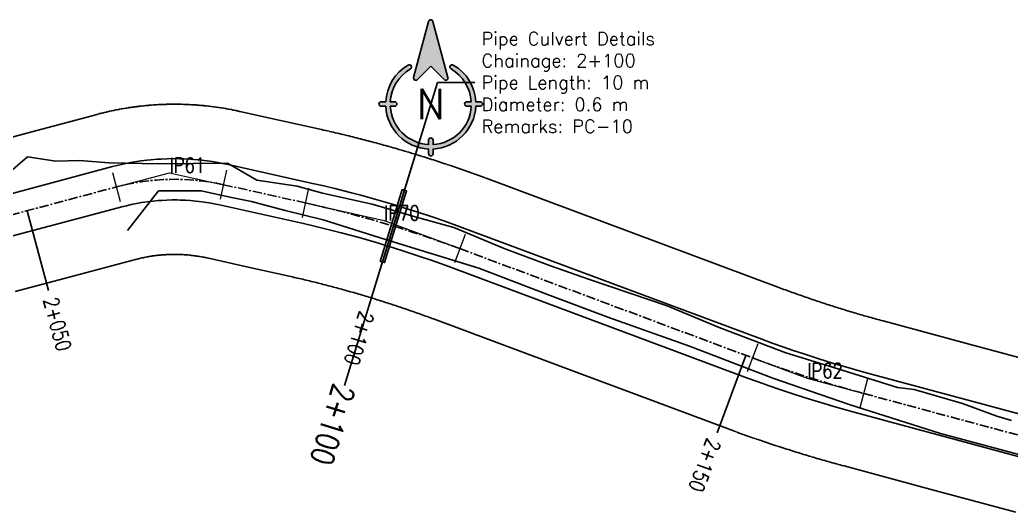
# Model space of a CAD drawing. Extents: x 337736 to 342002, y 3067251 to 3069533.
# Drawn here: x 339465.6 to 339597.6, y 3068153.3 to 3068218.9 of the extents above; entities that cross this region are included whole.
import ezdxf
from ezdxf.enums import TextEntityAlignment as Align

# ---------------------------------------------------------------- set-up
doc = ezdxf.new("R2010")
doc.units = 0
doc.header["$MEASUREMENT"] = 0
doc.linetypes.add('Center', pattern=[2, 1.25, -0.25, 0.25, -0.25])
for name, color, linetype, lineweight in [('BEC', 3, 'Continuous', 13), ('BES', 3, 'Continuous', 13), ('Chainage', 7, 'Continuous', 25), ('IP_Line', 150, 'Continuous', 9), ('PC_Callout', 6, 'Continuous', 30), ('PipeCulvert', 6, 'Continuous', 30), ('RC', 9, 'Center', 30), ('Road Width', 6, 'Continuous', 25)]:
    doc.layers.add(name, color=color, linetype=linetype, lineweight=lineweight)
for name, color, linetype in [('IPName', 7, 'Continuous'), ('Match Chainage', 7, 'Continuous'), ('North', 7, 'Continuous'), ('Right of Way', 4, 'Continuous'), ('RoadEdge', 51, 'Continuous')]:
    doc.layers.add(name, color=color, linetype=linetype)
doc.styles.get("Standard").update_dxf_attribs({"font": 'simplex.shx'})
doc.dimstyles.new('Dimension_PC_Callout', dxfattribs={"dimtxt": 1.75, "dimasz": 1.75, "dimexe": 0.18, "dimexo": 0.0625, "dimgap": 0.875, "dimtad": 0, "dimdec": 4, "dimzin": 0, "dimdsep": 46, "dimtxsty": 'Standard', "dimcen": 0.09, "dimadec": 0, "dimazin": 0, "dimtfac": 1, "dimtdec": 4, "dimtofl": 0, "dimtmove": 0, "dimatfit": 3, "dimfxl": 1, "dimtolj": 1, "dimtzin": 0, "dimarcsym": 0})

# ---------------------------------------------------------------- blocks, each defined once
blk = doc.blocks.new('North')
at = {"layer": 'North'}
h = blk.add_hatch(color=0, dxfattribs=at)
h.dxf.hatch_style = 1
edge = h.paths.add_edge_path()
edge.add_line((7.276000000000001e-12, 8.38899464431597), (-2.97585080653152, 5.413143837775349))
edge.add_arc((-3.32940419712395, 5.766697228368679), 0.499999999999442, 165.000000000033, 314.99999999992633, ccw=False)
edge.add_line((-3.81236711026941, 5.8961067509199), (-0.4829629131381812, 18.3216123735528))
edge.add_arc((7.276000000000001e-12, 18.1922028510016), 0.500000000000879, 14.999999999966974, 165.000000000033, ccw=False)
edge.add_line((0.482962913152733, 18.3216123735528), (3.81236711028396, 5.8961067509199))
edge.add_arc((3.3294041971385, 5.766697228368679), 0.500000000000879, -135, 14.999999999966974, ccw=False)
edge.add_line((2.97585080654608, 5.413143837776259), (7.275957614183426e-12, 8.38899464431597))
edge = h.paths.add_edge_path()
edge.add_line((0.5000000000072761, -7.99999999999636), (0.5000000000072761, -8.986100377802359))
edge.add_arc((7.276000000000001e-12, 3.638e-12), 9.000000000000279, 273.18473853672, 356.81526146328)
edge.add_line((8.98610037781327, -0.499999999996362), (8.000000000007269, -0.499999999996362))
edge.add_arc((8.000000000007269, 3.638e-12), 0.5, 90, 270, ccw=False)
edge.add_line((8.000000000007269, 0.500000000003638), (8.98610037781327, 0.500000000003638))
edge.add_arc((7.276000000000001e-12, 2.7285e-12), 9.00000000000033, 3.18473853672609, 60.00000000000131)
edge.add_arc((4.75000000000728, 8.22724133595511), 0.499999999999844, 59.999999999989996, 239.99999999999, ccw=False)
edge.add_arc((1.09139e-11, 3.638e-12), 9.99999999999743, 2.865983982600028, 60.00000000001597, ccw=False)
edge.add_line((9.98749217772638, 0.500000000003638), (11.0000000000073, 0.500000000003638))
edge.add_arc((11.0000000000073, 3.638e-12), 0.5, -90, 90, ccw=False)
edge.add_line((11.0000000000073, -0.499999999996362), (9.98749217772638, -0.499999999996362))
edge.add_arc((1.09139e-11, 3.638e-12), 9.999999999996382, 272.8659839825781, 357.1340160174001, ccw=False)
edge.add_line((0.5000000000072761, -9.98749217771547), (0.5000000000072761, -10.9999999999964))
edge.add_arc((7.276000000000001e-12, -10.9999999999964), 0.5, -180, 0, ccw=False)
edge.add_line((-0.499999999992724, -10.9999999999964), (-0.499999999992724, -9.98749217771547))
edge.add_arc((7.276000000000001e-12, 3.638e-12), 10, 182.865983982599, 267.1340160174011, ccw=False)
edge.add_line((-9.98749217771183, -0.499999999996362), (-10.9999999999927, -0.499999999996362))
edge.add_arc((-10.9999999999927, 3.638e-12), 0.5, 90, 270, ccw=False)
edge.add_line((-10.9999999999927, 0.500000000003638), (-9.98749217771183, 0.500000000003638))
edge.add_arc((7.276000000000001e-12, 3.638e-12), 10, 120, 177.134016017401, ccw=False)
edge.add_arc((-4.74999999999272, 8.22724133595511), 0.500000000000632, -59.99999999999011, 119.99999999995799, ccw=False)
edge.add_arc((7.276000000000001e-12, 2.7285e-12), 9.00000000000034, 119.999999999999, 176.815261463274)
edge.add_line((-8.98610037779872, 0.500000000003638), (-7.99999999999272, 0.500000000003638))
edge.add_arc((-7.99999999999272, 3.638e-12), 0.5, -90, 90, ccw=False)
edge.add_line((-7.99999999999272, -0.499999999996362), (-8.98610037779872, -0.499999999996362))
edge.add_arc((7.276000000000001e-12, 3.638e-12), 9.000000000000279, 183.18473853672, 266.81526146328)
edge.add_line((-0.499999999992724, -8.986100377802359), (-0.499999999992724, -7.99999999999636))
edge.add_arc((7.276000000000001e-12, -7.99999999999636), 0.5, 0, 180, ccw=False)
at = {"layer": 'North', "color": 0}
for points in [[(7.276000000000001e-12, 8.38899464431597), (-2.97585080653152, 5.413143837775349, -0.7673269879792459), (-3.81236711026941, 5.8961067509199), (-0.4829629131381811, 18.3216123735528, -0.7673269879794109), (0.482962913152733, 18.3216123735528), (3.81236711028396, 5.8961067509199, -0.7673269879792459), (2.97585080654608, 5.413143837776259)], [(0.5000000000072761, -7.99999999999636), (0.5000000000072761, -8.986100377802359, 0.382015476982892), (8.98610037781327, -0.499999999996362), (8.000000000007269, -0.499999999996362, -1), (8.000000000007269, 0.500000000003638), (8.98610037781327, 0.500000000003638, 0.253109756565021), (4.50000000000728, 7.79422863406307, -0.99999999999909), (5.00000000000728, 8.660254037847151, -0.2545902106462961), (9.98749217772638, 0.500000000003638), (11.0000000000073, 0.500000000003638, -1), (11.0000000000073, -0.499999999996362), (9.98749217772638, -0.499999999996362, -0.385206477913585), (0.5000000000072761, -9.98749217771547), (0.5000000000072761, -10.9999999999964, -1), (-0.499999999992724, -10.9999999999964), (-0.499999999992724, -9.98749217771547, -0.385206477913585), (-9.98749217771183, -0.499999999996362), (-10.9999999999927, -0.499999999996362, -1), (-10.9999999999927, 0.500000000003638), (-9.98749217771183, 0.500000000003638, -0.2545902106462961), (-4.99999999999272, 8.66025403784806, -0.9999999999990908), (-4.49999999999272, 7.79422863406307, 0.253109756565021), (-8.98610037779872, 0.500000000003638), (-7.99999999999272, 0.500000000003638, -1), (-7.99999999999272, -0.499999999996362), (-8.98610037779872, -0.499999999996362, 0.382015476982892), (-0.499999999992724, -8.986100377802359), (-0.499999999992724, -7.99999999999636, -1)]]:
    blk.add_lwpolyline(points, format="xyb", close=True, dxfattribs=at)
blk.add_text('N', height=6.7215, dxfattribs=at).set_placement((7.2919e-12, 3.6513e-12), align=Align.MIDDLE_CENTER)

msp = doc.modelspace()

# ---------------------------------------------------------------- linework, layer by layer
at = {"layer": 'BEC'}
for points in [[(339493.131777244, 3068198.85621693), (339492.264055413, 3068194.95146869)], [(339477.942371026, 3068198.53710184), (339478.973324972, 3068194.67224298)], [(339504.04361615, 3068196.43136384), (339503.175894319, 3068192.5266156)], [(339524.884816427, 3068190.25863812), (339523.486108601, 3068186.51115678)], [(339563.86155876, 3068175.71098077), (339562.462850935, 3068171.96349943)], [(339578.483226514, 3068171.02547686), (339577.443332621, 3068167.16301383)]]:
    msp.add_lwpolyline(points, dxfattribs=at)
at = {"layer": 'BES'}
for points in [[(339493.131777244, 3068198.85621693), (339492.264055413, 3068194.95146869)], [(339477.942371026, 3068198.53710184), (339478.973324972, 3068194.67224298)], [(339504.04361615, 3068196.43136384), (339503.175894319, 3068192.5266156)], [(339524.884816427, 3068190.25863812), (339523.486108601, 3068186.51115678)], [(339563.86155876, 3068175.71098077), (339562.462850935, 3068171.96349943)], [(339578.483226514, 3068171.02547686), (339577.443332621, 3068167.16301383)]]:
    msp.add_lwpolyline(points, dxfattribs=at)
at = {"layer": 'Chainage'}
for p, q in [((339466.565023252, 3068193.43225265), (339469.400146604, 3068182.8038908)), ((339515.338596211, 3068191.38639048), (339512.119991815, 3068180.86780761)), ((339562.275258873, 3068174.16828331), (339558.428812353, 3068163.86270962))]:
    msp.add_line(p, q, dxfattribs=at)
at = {"layer": 'IP_Line'}
for points in [[(339478.457847999, 3068196.60467241), (339485.541327703, 3068198.49419584), (339492.697916329, 3068196.90384281)], [(339503.609755234, 3068194.47898972), (339514.109042523, 3068192.14581477), (339524.185462514, 3068188.38489745)], [(339563.162204848, 3068173.8372401), (339570.450924531, 3068171.11680247), (339577.963279568, 3068169.09424535)]]:
    msp.add_lwpolyline(points, dxfattribs=at)
at = {"layer": 'Match Chainage'}
msp.add_line((339520.312803003, 3068207.6423822), (339508.84286734, 3068170.15797777), dxfattribs=at)
at = {"layer": 'PipeCulvert'}
msp.add_lwpolyline([(339516.514727766, 3068196.25534464), (339517.08846865, 3068196.0797844), (339514.162464655, 3068186.51743633), (339513.588723771, 3068186.69299657), (339516.514727766, 3068196.25534464)], dxfattribs=at)
at = {"layer": 'RC', "linetype": 'Center'}
msp.add_lwpolyline([(339462.415884484, 3068192.32546683), (339478.457847999, 3068196.60467241), (339478.457847999, 3068196.60467241, -0.120414433276775), (339492.697916329, 3068196.90384281), (339492.697916329, 3068196.90384281), (339503.609755234, 3068194.47898972), (339503.609755234, 3068194.47898972, -0.0346531920720289), (339524.185462514, 3068188.38489745), (339524.185462514, 3068188.38489745), (339563.162204848, 3068173.8372401), (339563.162204848, 3068173.8372401, 0.023562243607328), (339577.963279568, 3068169.09424535), (339577.963279568, 3068169.09424535), (339600.807487082, 3068162.94388179)], format="xyb", dxfattribs=at)
at = {"layer": 'Right of Way'}
for points in [[(339459.861022769, 3068201.99362203), (339467.859481376, 3068204.12721675), (339475.880463133, 3068206.26681955), (339475.920744346, 3068206.27747475), (339476.162563705, 3068206.34090216), (339476.243257528, 3068206.36170858), (339476.485597046, 3068206.42311864), (339476.566461502, 3068206.44325191), (339476.80930435, 3068206.50264038), (339476.890333729, 3068206.52209907), (339477.133663044, 3068206.57946181), (339477.214851789, 3068206.5982446), (339477.458650671, 3068206.65357762), (339477.539993105, 3068206.67168319), (339477.784244625, 3068206.72498266), (339477.86573512, 3068206.74240975), (339478.110422317, 3068206.79367196), (339478.192055212, 3068206.81041938), (339478.437161093, 3068206.85964077), (339478.518930689, 3068206.87570733), (339478.764438232, 3068206.92288449), (339478.846338919, 3068206.9382691), (339479.092231077, 3068206.98339875), (339479.174257067, 3068206.99810031), (339479.420516762, 3068207.04117931), (339479.502662482, 3068207.05519684), (339479.749272614, 3068207.0962222), (339479.831532236, 3068207.10955469), (339480.07847568, 3068207.14852357), (339480.160843576, 3068207.16117011), (339480.408103183, 3068207.1980798), (339480.4905735999, 3068207.21003951), (339480.738132199, 3068207.24488745), (339480.8206994, 3068207.25615949), (339481.068539798, 3068207.28894326), (339481.151198101, 3068207.29952686), (339481.399303089, 3068207.33024418), (339481.482046682, 3068207.3401386), (339481.73039903, 3068207.36878733), (339481.813222233, 3068207.37799189), (339482.061804695, 3068207.40457004), (339482.144701697, 3068207.41308409), (339482.393497009, 3068207.43758983), (339482.47646209, 3068207.44541279), (339482.725452975, 3068207.4678444), (339482.808480381, 3068207.47497572), (339483.057649549, 3068207.49533165), (339483.140733505, 3068207.50177084), (339483.390063652, 3068207.52004968), (339483.473198346, 3068207.52579628), (339483.722672158, 3068207.54199676), (339483.805851873, 3068207.54705039), (339484.055452025, 3068207.56117138), (339484.138670966, 3068207.56553167), (339484.388380125, 3068207.57757219), (339484.471632521, 3068207.58123885), (339484.721433346, 3068207.59119807), (339484.804713401, 3068207.59417084), (339485.054588545, 3068207.60204807), (339485.137890468, 3068207.60432674), (339485.387822579, 3068207.61012142), (339485.471140614, 3068207.61170584), (339485.721112335, 3068207.61541758), (339485.80444067, 3068207.61630763), (339486.054434643, 3068207.61793617), (339486.137767504, 3068207.6181318), (339486.387766367, 3068207.61767702), (339486.471097963, 3068207.61717821), (339486.721084355, 3068207.61464014), (339486.80440891, 3068207.61344693), (339487.054365472, 3068207.60882576), (339487.137677174, 3068207.60693822), (339487.387586548, 3068207.60023426), (339487.470879661, 3068207.59765253), (339487.720724492, 3068207.58886625), (339487.803993148, 3068207.58559052), (339488.053756086, 3068207.57472253), (339488.136994604, 3068207.570753), (339488.386658304, 3068207.55780406), (339488.469860818, 3068207.55314102), (339488.719407942, 3068207.53811202), (339488.802568732, 3068207.5327558), (339489.051981952, 3068207.51564779), (339489.135095207, 3068207.50959876), (339489.384357201, 3068207.49041292), (339489.467417166, 3068207.4836715), (339489.716510625, 3068207.46240916), (339489.799511507, 3068207.45497582), (339490.048419133, 3068207.43163847), (339490.131355231, 3068207.42351371), (339490.380059739, 3068207.39810296), (339490.462925225, 3068207.38928737), (339490.711409343, 3068207.36180499), (339490.794198479, 3068207.35229916), (339491.042444952, 3068207.32274706), (339491.125152037, 3068207.31255165), (339491.373143626, 3068207.28093188), (339491.455762833, 3068207.27004762), (339491.703482316, 3068207.23636237), (339491.786007998, 3068207.22479), (339492.033438173, 3068207.18904162), (339492.11586452, 3068207.17678194), (339492.362988204, 3068207.13897291), (339492.445309534, 3068207.12602678), (339492.692109566, 3068207.08615972), (339492.774320162, 3068207.07252803), (339493.020779403, 3068207.03060571), (339493.102873546, 3068207.01628942), (339493.34897488, 3068206.97231475), (339493.430946871, 3068206.95731485), (339493.676673209, 3068206.91129089), (339493.758517347, 3068206.89560842), (339494.003851625, 3068206.84753835), (339494.085562248, 3068206.8311744), (339494.330487427, 3068206.78106158), (339494.412058855, 3068206.76401727), (339494.656557928, 3068206.71186517), (339494.718536127, 3068206.69843951), (339494.845984564, 3068206.67040837), (339494.867220907, 3068206.66571341), (339500.32314036, 3068205.45328687), (339505.779059812, 3068204.24086032), (339506.030934515, 3068204.18467831), (339506.046673794, 3068204.18115404), (339506.290588611, 3068204.12633115), (339506.306322189, 3068204.12278151), (339506.550148265, 3068204.06756528), (339506.565876106, 3068204.06399026), (339506.809612806, 3068204.00838084), (339506.825334838, 3068204.00478046), (339507.068981528, 3068203.94877799), (339507.084697783, 3068203.94515224), (339507.32825383, 3068203.88875686), (339507.343964164, 3068203.88510578), (339507.587428934, 3068203.82831765), (339507.603133381, 3068203.82464123), (339507.84650624, 3068203.76746048), (339507.862204727, 3068203.76375875), (339508.105485043, 3068203.70618554), (339508.121177551, 3068203.70245848), (339508.36436469, 3068203.64449296), (339508.380051162, 3068203.64074059), (339508.623144492, 3068203.58238291), (339508.638824911, 3068203.57860525), (339508.881823799, 3068203.51985555), (339508.897498055, 3068203.51605262), (339509.140401871, 3068203.45691107), (339509.156070014, 3068203.45308284), (339509.398878123, 3068203.39354959), (339509.414540065, 3068203.3896961), (339509.657251837, 3068203.3297713), (339509.672907539, 3068203.32589255), (339509.915522343, 3068203.26557636), (339509.931171768, 3068203.26167237), (339510.173688972, 3068203.20096494), (339510.189332082, 3068203.19703571), (339510.431751056, 3068203.13593721), (339510.447387797, 3068203.13198276), (339510.689707909, 3068203.07049333), (339510.70533826, 3068203.06651367), (339510.947558881, 3068203.00463348), (339510.963182805, 3068203.00062861), (339511.205303304, 3068202.93835782), (339511.220920729, 3068202.93432776), (339511.462940477, 3068202.87166654), (339511.478551382, 3068202.86761129), (339511.720469749, 3068202.8045598), (339511.736074097, 3068202.80047938), (339511.977890452, 3068202.73703778), (339511.993488225, 3068202.73293218), (339512.235201941, 3068202.66910064), (339512.250793028, 3068202.6649699), (339512.492403476, 3068202.60074858), (339512.507987895, 3068202.5965927), (339512.749494445, 3068202.53198177), (339512.765072157, 3068202.52780076), (339513.006474182, 3068202.46280038), (339513.022045115, 3068202.45859425), (339513.263341987, 3068202.39320461), (339513.278906121, 3068202.38897336), (339513.520097212, 3068202.32319461), (339513.53565451, 3068202.31893827), (339513.776739192, 3068202.25277059), (339513.792289581, 3068202.24848917), (339514.033267227, 3068202.18193272), (339514.048810722, 3068202.17762622), (339514.289680707, 3068202.11068119), (339514.305217201, 3068202.10634963), (339514.545978896, 3068202.03901618), (339514.561508404, 3068202.03465957), (339514.802161183, 3068201.96693788), (339514.817683648, 3068201.96255622), (339515.058226887, 3068201.89444648), (339515.07374224, 3068201.89003979), (339515.314175311, 3068201.82154217), (339515.329683565, 3068201.81711045), (339515.570005843, 3068201.74822512), (339515.585506926, 3068201.7437684), (339515.825717787, 3068201.67449554), (339515.841211644, 3068201.67001383), (339516.081310461, 3068201.60035363), (339516.096797072, 3068201.59584693), (339516.336783222, 3068201.52579956), (339516.352262551, 3068201.52126789), (339516.592135409, 3068201.45083353), (339516.607607416, 3068201.4462769), (339516.847366358, 3068201.37545575), (339516.862830973, 3068201.37087417), (339517.102475376, 3068201.2996664), (339517.117932611, 3068201.29505988), (339517.357461851, 3068201.22346568), (339517.372911619, 3068201.21883424), (339517.612325074, 3068201.14685379), (339517.627767337, 3068201.14219744), (339517.867064382, 3068201.06983094), (339517.882499153, 3068201.06514968), (339518.121679167, 3068200.99239731), (339518.137106324, 3068200.98769117), (339518.376168685, 3068200.91455312), (339518.391588275, 3068200.9098221), (339518.63053236, 3068200.83629856), (339518.645944262, 3068200.83154268), (339518.88476945, 3068200.75763384), (339518.900173676, 3068200.7528531), (339519.138879345, 3068200.67855916), (339519.154275841, 3068200.67375359), (339519.392861371, 3068200.59907473), (339519.4082501, 3068200.59424433), (339519.64671487, 3068200.51918075), (339519.662095776, 3068200.51432554), (339519.900439165, 3068200.43887745), (339519.91581223, 3068200.43399743), (339520.154033619, 3068200.358165), (339520.169398803, 3068200.35326019), (339520.407497571, 3068200.27704364), (339520.422854803, 3068200.27211406), (339520.660830333, 3068200.19551358), (339520.676179593, 3068200.19055924), (339520.914031264, 3068200.11357502), (339520.929372532, 3068200.10859592), (339521.167099725, 3068200.03122818), (339521.182432946, 3068200.02622434), (339521.420035043, 3068199.94847326), (339521.435360145, 3068199.94344471), (339521.672836529, 3068199.8653105), (339521.688153509, 3068199.86025724), (339521.925503561, 3068199.78174011), (339521.940812382, 3068199.77666214), (339522.178035485, 3068199.69776229), (339522.193336092, 3068199.69265964), (339522.430431628, 3068199.61337727), (339522.445724, 3068199.60824994), (339522.682691353, 3068199.52858527), (339522.697975404, 3068199.52343329), (339522.934813957, 3068199.44338652), (339522.950089698, 3068199.43820989), (339523.186798835, 3068199.35778122), (339523.202066195, 3068199.35257996), (339523.438645301, 3068199.27176961), (339523.453904276, 3068199.26654373), (339523.690352736, 3068199.1853519), (339523.705603222, 3068199.18010143), (339523.941920419, 3068199.09852834), (339523.957162462, 3068199.09325326), (339524.193347783, 3068199.01129912), (339524.208581279, 3068199.00599947), (339524.444634108, 3068198.92366449), (339524.459859018, 3068198.91834028), (339524.695778742, 3068198.83562468), (339524.710995065, 3068198.83027592), (339524.94678107, 3068198.74717991), (339524.961988748, 3068198.74180661), (339525.19764042, 3068198.65833041), (339525.212839402, 3068198.65293259), (339525.448356129, 3068198.56907642), (339525.463546393, 3068198.56365409), (339525.698927561, 3068198.47941816), (339525.714109053, 3068198.47397134), (339525.949354051, 3068198.38935587), (339525.964526733, 3068198.38388458), (339526.199634948, 3068198.29888979), (339526.214798799, 3068198.29339403), (339526.449769621, 3068198.20802015), (339526.464924587, 3068198.20249993), (339526.699757403, 3068198.11674717), (339526.714903431, 3068198.11120252), (339526.949597631, 3068198.02507112), (339526.964734715, 3068198.01950204), (339527.199289688, 3068197.93299221), (339527.214417758, 3068197.92739873), (339527.448832894, 3068197.8405107), (339527.46323806, 3068197.8351587), (339527.675389412, 3068197.75615191), (339547.170603244, 3068190.47977213), (339566.65542536, 3068183.2072681), (339566.879060107, 3068183.12399176), (339567.099268719, 3068183.04237094), (339567.319600949, 3068182.96108378), (339567.540055625, 3068182.88013072), (339567.760633229, 3068182.79951158), (339567.981332341, 3068182.71922689), (339568.202152795, 3068182.6392767), (339568.423094448, 3068182.55966106), (339568.644156498, 3068182.48038027), (339568.865338244, 3068182.40143457), (339569.086639086, 3068182.32282418), (339569.308059342, 3068182.24454899), (339569.529597639, 3068182.16660948), (339569.751253685, 3068182.08900575), (339569.973027158, 3068182.01173792), (339570.194917623, 3068181.93480614), (339570.416924025, 3068181.85821077), (339570.639046583, 3068181.78195174), (339570.86128427, 3068181.7060294), (339571.083636788, 3068181.63044385), (339571.306103726, 3068181.55519524), (339571.528683777, 3068181.480284), (339571.751377826, 3068181.40570984), (339571.974184182, 3068181.33147332), (339572.197103034, 3068181.25757439), (339572.420133471, 3068181.18401333), (339572.643274874, 3068181.11079036), (339572.866527273, 3068181.03790547), (339573.089890036, 3068180.96535886), (339573.313361775, 3068180.89315098), (339573.536943212, 3068180.82128161), (339573.760633136, 3068180.74975112), (339573.984431276, 3068180.67855961), (339574.208336884, 3068180.60770731), (339574.432349808, 3068180.53719428), (339574.656469024, 3068180.46702083), (339574.880694331, 3068180.39718703), (339575.105025401, 3068180.32769298), (339575.329461597, 3068180.25853888), (339575.554001671, 3068180.1897251), (339575.778646429, 3068180.12125141), (339576.003394594, 3068180.053118201), (339576.228245269, 3068179.98532573), (339576.45319889, 3068179.91787388), (339576.67825423, 3068179.85076301), (339576.903411289, 3068179.78399312), (339577.128668719, 3068179.71756461), (339577.354026859, 3068179.65147739), (339577.579484983, 3068179.58573166), (339577.805042089, 3068179.52032771), (339578.030698374, 3068179.4552655), (339578.256453123, 3068179.39054522), (339578.482304986, 3068179.32616727), (339578.708254915, 3068179.26213137), (339578.934301063, 3068179.19843804), (339579.160443886, 3068179.13508716), (339579.386681793, 3068179.07207917), (339579.613015772, 3068179.0094138), (339579.839443717, 3068178.94709163), (339580.065966031, 3068178.88511255), (339580.292582278, 3068178.82347668), (339580.522242818, 3068178.76138637), (339580.563720521, 3068178.7502128), (339591.985118057, 3068175.67522115), (339603.399174835, 3068172.60220587)], [(339598.20775235, 3068153.28772421), (339586.785648593, 3068156.36290598), (339575.363544835, 3068159.43808776), (339575.315589769, 3068159.45100614), (339575.065529885, 3068159.51860733), (339575.050906464, 3068159.52257276), (339574.809670041, 3068159.58818508), (339574.795052687, 3068159.59217265), (339574.553915954, 3068159.6581504), (339574.539304621, 3068159.66216013), (339574.29826813, 3068159.72850317), (339574.283662922, 3068159.73253502), (339574.042727228, 3068159.79924318), (339574.02812813, 3068159.80329716), (339573.787293786, 3068159.87037031), (339573.772700836, 3068159.87444641), (339573.531968394, 3068159.94188437), (339573.517381663, 3068159.94598257), (339573.276751676, 3068160.0137852), (339573.26217115, 3068160.0179055), (339573.02164417, 3068160.08607265), (339573.007069919, 3068160.09021503), (339572.766646499, 3068160.15874654), (339572.752078527, 3068160.162911), (339572.511759219, 3068160.2318067), (339572.497197579, 3068160.23599323), (339572.256982934, 3068160.30525298), (339572.242427646, 3068160.30946157), (339572.002318215, 3068160.3790852), (339571.987769352, 3068160.38331583), (339571.747765687, 3068160.45330317), (339571.733223215, 3068160.45755585), (339571.493325867, 3068160.52790676), (339571.478789858, 3068160.53218147), (339571.238999378, 3068160.60289578), (339571.224469887, 3068160.6071925), (339570.984786824, 3068160.67827005), (339570.970263835, 3068160.68258878), (339570.730688741, 3068160.75402941), (339570.716172343, 3068160.75837013), (339570.476705768, 3068160.83017366), (339570.462195912, 3068160.8345364), (339570.222838405, 3068160.90670267), (339570.208335232, 3068160.91108737), (339569.969087342, 3068160.98361623), (339569.954590802, 3068160.9880229), (339569.715453078, 3068161.06091417), (339569.700963226, 3068161.0653428), (339569.461936219, 3068161.13859632), (339569.44745309, 3068161.1430469), (339569.208537347, 3068161.2166625), (339569.194061014, 3068161.22113501), (339568.955257084, 3068161.29511251), (339568.940787499, 3068161.29960697), (339568.70209593, 3068161.37394621), (339568.687633197, 3068161.37846258), (339568.449054537, 3068161.45316339), (339568.434598674, 3068161.45770166), (339568.196133472, 3068161.53276387), (339568.181684469, 3068161.53732404), (339567.94333327, 3068161.61274748), (339567.928891212, 3068161.61732954), (339567.690654565, 3068161.69311402), (339567.676219472, 3068161.69771795), (339567.438097924, 3068161.77386331), (339567.4236698, 3068161.77848912), (339567.185663896, 3068161.85499519), (339567.171242829, 3068161.85964284), (339566.933353117, 3068161.93650943), (339566.918939075, 3068161.94117894), (339566.681166101, 3068162.01840588), (339566.666759172, 3068162.02309722), (339566.429103481, 3068162.10068433), (339566.414703685, 3068162.10539749), (339566.177165823, 3068162.1833446), (339566.162773163, 3068162.18807957), (339565.925353675, 3068162.2663865), (339565.910968206, 3068162.27114328), (339565.673667637, 3068162.34980984), (339565.659289411, 3068162.3545884), (339565.422108306, 3068162.43361442), (339565.407737327, 3068162.43841476), (339565.170676231, 3068162.51780006), (339565.156312553, 3068162.52262217), (339564.919372009, 3068162.60236655), (339564.905015617, 3068162.60721043), (339564.668196171, 3068162.68731373), (339564.65384717, 3068162.69217934), (339564.417149364, 3068162.77264136), (339564.40280774, 3068162.77752871), (339564.166232118, 3068162.85834927), (339564.151897925, 3068162.86325835), (339563.915445029, 3068162.94443726), (339563.901118271, 3068162.94936806), (339563.664788646, 3068163.03090514), (339563.650469391, 3068163.03585763), (339563.414263578, 3068163.11775269), (339563.399951831, 3068163.12272688), (339563.163870372, 3068163.20497974), (339563.149566205, 3068163.20997559), (339562.913609642, 3068163.29258606), (339562.899313022, 3068163.29760359), (339562.663481898, 3068163.38057147), (339562.649192929, 3068163.38561065), (339562.413487785, 3068163.46893575), (339562.399206438, 3068163.47399658), (339562.163627814, 3068163.55767872), (339562.149354192, 3068163.56276117), (339561.91390263, 3068163.64680015), (339561.899636687, 3068163.65190423), (339561.664312727, 3068163.73629986), (339561.650054532, 3068163.74142555), (339561.414858714, 3068163.82617764), (339561.400608339, 3068163.83132491), (339561.165541203, 3068163.91643325), (339561.151298616, 3068163.92160213), (339560.916360702, 3068164.00706653), (339560.902125958, 3068164.01225698), (339560.667317805, 3068164.09807726), (339560.653090973, 3068164.10328926), (339560.41841312, 3068164.1894652), (339560.404194171, 3068164.19469876), (339560.169647157, 3068164.28123018), (339560.155436161, 3068164.28648528), (339559.921020524, 3068164.37337197), (339559.906817501, 3068164.3786486), (339559.67253378, 3068164.46589036), (339540.177064117, 3068171.74236542), (339520.692114168, 3068179.01491716), (339520.490584763, 3068179.08996825), (339520.270935948, 3068179.17138302), (339520.051513768, 3068179.25231149), (339519.831961068, 3068179.33288605), (339519.612278727, 3068179.41310638), (339519.392467206, 3068179.49297231), (339519.172527488, 3068179.57248348), (339518.952459471, 3068179.65163992), (339518.732264188, 3068179.73044128), (339518.511942195, 3068179.80888734), (339518.291493831, 3068179.88697798), (339518.070919673, 3068179.96471301), (339517.850220897, 3068180.04209201), (339517.62939711, 3068180.11911511), (339517.408449477, 3068180.19578191), (339517.187378537, 3068180.27209222), (339516.966184858, 3068180.34804585), (339516.744869035, 3068180.42364259), (339516.523431313, 3068180.49888236), (339516.301872706, 3068180.57376482), (339516.080193619, 3068180.64828982), (339515.858394596, 3068180.72245718), (339515.636476217, 3068180.79626671), (339515.414439026, 3068180.86971823), (339515.192283813, 3068180.94281148), (339514.970010883, 3068181.01554636), (339514.747620862, 3068181.08792266), (339514.525114387, 3068181.15994017), (339514.302492262, 3068181.23159864), (339514.079754504, 3068181.30289806), (339513.856902362, 3068181.37383803), (339513.633935982, 3068181.4444185), (339513.410856153, 3068181.51463922), (339513.187663078, 3068181.58450014), (339512.964358016, 3068181.65400085), (339512.740940623, 3068181.72314146), (339512.517412376, 3068181.79192152), (339512.293773554, 3068181.86034093), (339512.070024294, 3068181.92839967), (339511.846165916, 3068181.99609732), (339511.622198334, 3068182.06343391), (339511.398122624, 3068182.13040912), (339511.173939409, 3068182.19702276), (339510.949648595, 3068182.26327487), (339510.725251272, 3068182.32916511), (339510.500748411, 3068182.3946932), (339510.276139767, 3068182.45985922), (339510.051426229, 3068182.52466291), (339509.826608643, 3068182.58910402), (339509.601687383, 3068182.65318244), (339509.376663267, 3068182.71689795), (339509.15153641, 3068182.78025051), (339508.926307656, 3068182.84323988), (339508.700977639, 3068182.90586589), (339508.475546892, 3068182.96812838), (339508.250016216, 3068183.03002714), (339508.024385879, 3068183.09156209), (339507.798656564, 3068183.15273304), (339507.572828734, 3068183.21353988), (339507.346903144, 3068183.27398239), (339507.120880822, 3068183.33406031), (339506.894761239, 3068183.39377377), (339506.668545956, 3068183.45312236), (339506.442235385, 3068183.51210597), (339506.215829891, 3068183.57072451), (339505.989329883, 3068183.62897787), (339505.762736495, 3068183.68686576), (339505.536049761, 3068183.74438817), (339505.309270881, 3068183.8015448), (339505.082400001, 3068183.85833561), (339504.855437737, 3068183.91476045), (339504.62838488, 3068183.97081911), (339504.401241631, 3068184.02651155), (339504.174009169, 3068184.08183748), (339503.946687645, 3068184.13679687), (339503.719277555, 3068184.19138959), (339503.491780234, 3068184.24561532), (339503.264195026, 3068184.29947423), (339503.036524108, 3068184.35296578), (339502.808766322, 3068184.40609027), (339502.580923922, 3068184.45884715), (339502.352996071, 3068184.51123663), (339502.124984543, 3068184.56325829), (339501.896889036, 3068184.61491221), (339501.668710674, 3068184.66619813), (339501.436514834, 3068184.71799375), (339495.984531204, 3068185.92954567), (339490.539227381, 3068187.13961318), (339490.453367483, 3068187.15849729), (339490.280628981, 3068187.19534273), (339490.11734626, 3068187.22875113), (339489.953790778, 3068187.2607977), (339489.789973921, 3068187.29148021), (339489.625907089, 3068187.32079653), (339489.461601613, 3068187.34874462), (339489.29706902, 3068187.37532254), (339489.132320564, 3068187.40052846), (339488.96736784, 3068187.42436061), (339488.802222239, 3068187.44681735), (339488.636895259, 3068187.4678971), (339488.471398309, 3068187.48759842), (339488.305742909, 3068187.50591993), (339488.139940693, 3068187.52286035), (339487.974002953, 3068187.53841852), (339487.807941348, 3068187.55259335), (339487.641767461, 3068187.56538385), (339487.475492639, 3068187.57678915), (339487.309128682, 3068187.58680844), (339487.142686881, 3068187.59544103), (339486.976178993, 3068187.60268633), (339486.809616506, 3068187.60854382), (339486.643011001, 3068187.6130131), (339486.476374009, 3068187.61609387), (339486.309717128, 3068187.61778591), (339486.143051934, 3068187.61808909), (339485.97638999, 3068187.6170034), (339485.809742926, 3068187.61452892), (339485.64312224, 3068187.61066582), (339485.476539521, 3068187.60541435), (339485.310006379, 3068187.5987749), (339485.143534292, 3068187.59074792), (339484.977134985, 3068187.58133397), (339484.810819758, 3068187.57053369), (339484.644600409, 3068187.55834785), (339484.478488365, 3068187.54477729), (339484.312495134, 3068187.52982294), (339484.146632331, 3068187.51348586), (339483.980911389, 3068187.49576717), (339483.815343923, 3068187.4766681), (339483.649941256, 3068187.45618998), (339483.484715111, 3068187.43433424), (339483.31967669, 3068187.41110237), (339483.154837715, 3068187.38649603), (339482.990209446, 3068187.36051688), (339482.825803414, 3068187.33316676), (339482.661631018, 3068187.30444755), (339482.497703565, 3068187.27436124), (339482.33403265, 3068187.24290995), (339482.170629378, 3068187.21009582), (339482.007505316, 3068187.17592116), (339481.84467169, 3068187.14038834), (339481.682139774, 3068187.10349981), (339481.519920921, 3068187.06525815), (339481.358026452, 3068187.02566603), (339481.196467439, 3068186.98472616), (339481.015103298, 3068186.9371557), (339473.014251107, 3068184.80292248), (339464.993269349, 3068182.66331969)]]:
    msp.add_lwpolyline(points, dxfattribs=at)
at = {"layer": 'Road Width'}
for points in [[(339461.749829883, 3068194.99395454), (339477.951042043, 3068199.31495054), (339478.745952032, 3068199.51099839), (339479.545514309, 3068199.6871143), (339480.349229176, 3068199.8431882), (339481.156594336, 3068199.97912255), (339481.696616627, 3068200.05851434), (339482.508943343, 3068200.16070022), (339483.051803967, 3068200.21752869), (339483.867682153, 3068200.28578873), (339484.41243878, 3068200.31995523), (339485.230452187, 3068200.35417094), (339486.049065282, 3068200.36792775), (339486.867766458, 3068200.36121707), (339487.413363496, 3068200.34537399), (339488.231074566, 3068200.30456646), (339488.775538128, 3068200.2660105), (339489.59083966, 3068200.19117695), (339490.133224631, 3068200.12997504), (339490.944701376, 3068200.02124536), (339491.753206589, 3068199.89226486), (339492.55823498, 3068199.74311414), (339493.35385493, 3068199.57516171), (339504.586531391, 3068197.07851854), (339506.074325242, 3068196.73646851), (339507.558739317, 3068196.38003672), (339509.778719334, 3068195.81849661), (339511.008448294, 3068195.49262347), (339512.235509285, 3068195.15684388), (339514.43724117, 3068194.52754642), (339515.656407868, 3068194.16414695), (339516.872604313, 3068193.79092742), (339518.570138746, 3068193.25196869), (339520.502582153, 3068192.61259432), (339522.186581752, 3068192.03272794), (339524.102992404, 3068191.34679258), (339564.403318411, 3068176.30960494), (339565.788461683, 3068175.80266497), (339567.1781562, 3068175.30833799), (339568.572287111, 3068174.82666484), (339569.970739201, 3068174.35768534), (339571.841864013, 3068173.75219186), (339573.955473951, 3068173.09817854), (339575.841572415, 3068172.54107621), (339577.971325187, 3068171.94171528), (339601.61305699, 3068165.57498441)], [(339463.167391559, 3068189.67977362), (339479.334684273, 3068193.99183733), (339479.775176135, 3068194.10242443), (339480.439216532, 3068194.25450251), (339481.106850983, 3068194.38993379), (339481.777662239, 3068194.50863362), (339482.226427679, 3068194.57843453), (339482.901601113, 3068194.66908895), (339483.352884585, 3068194.72013613), (339484.03124819, 3068194.78258779), (339484.48426633, 3068194.81479262), (339485.164642563, 3068194.84893311), (339485.845659613, 3068194.86605528), (339486.526891866, 3068194.86614846), (339486.98095601, 3068194.85674955), (339487.661600882, 3068194.82846619), (339488.341326053, 3068194.7831773), (339489.019706717, 3068194.72091122), (339489.471004137, 3068194.66998749), (339490.146202344, 3068194.57951776), (339490.818928055, 3068194.47219811), (339491.488760839, 3068194.3480956), (339492.160737412, 3068194.20613288), (339503.380157482, 3068191.71245276), (339504.816078965, 3068191.38232841), (339506.248738507, 3068191.03832371), (339508.39131827, 3068190.49636186), (339510.76245152, 3068189.85777784), (339512.887419376, 3068189.25042103), (339515.23787287, 3068188.53948446), (339516.876222267, 3068188.01931669), (339518.741290468, 3068187.40223429), (339520.366576927, 3068186.84258513), (339522.21617136, 3068186.18056511), (339562.489569793, 3068171.1532917), (339563.921667074, 3068170.62916733), (339565.35846988, 3068170.11808349), (339566.799859466, 3068169.62008245), (339568.245716711, 3068169.13520534), (339570.180269483, 3068168.50918665), (339572.365527216, 3068167.83300339), (339574.315561221, 3068167.25701623), (339576.517509002, 3068166.63733798), (339600.190103036, 3068160.26224481)]]:
    msp.add_lwpolyline(points, dxfattribs=at)
at = {"layer": 'RoadEdge'}
for points in [[(339460.748, 3068195.588, 1416.153), (339466.627, 3068200.595, 1415.658), (339470.372, 3068200.036, 1415.599), (339473.56, 3068200.109, 1415.34), (339477.473, 3068199.827, 1414.975), (339484.109, 3068199.697, 1414.463), (339493.264, 3068199.79, 1414.002), (339497.143, 3068197.525, 1413.788), (339502.518, 3068196.72, 1413.69), (339505.9, 3068195.751, 1413.567), (339512.507, 3068194.307, 1413.386), (339518.2279999999, 3068192.603, 1413.153), (339523.4, 3068191.211, 1412.93), (339530.07, 3068188.421, 1412.415), (339536.275, 3068186.1, 1412.04), (339541.455, 3068184.275, 1411.754), (339551.811, 3068180.781, 1411.353), (339558.735, 3068177.865, 1411.19), (339567.574, 3068174.504, 1410.986), (339574.37, 3068172.44, 1410.729), (339582.46, 3068169.883, 1410.348), (339584.661, 3068169.614, 1410.301), (339591.101, 3068167.751, 1409.97), (339595.7070000001, 3068166.063, 1409.729), (339597.655, 3068165.497, 1409.655)], [(339479.909, 3068190.784, 1415.185), (339484.074, 3068196.095, 1414.464), (339489.745, 3068196.104, 1413.99), (339493.792, 3068195.203, 1413.844), (339496.446, 3068194.683, 1413.743), (339500.927, 3068193.474, 1413.764), (339506.004, 3068192.238, 1413.613), (339514.303, 3068189.61, 1413.315), (339526.699, 3068185.797, 1412.633), (339535.85, 3068182.293, 1412.023), (339543.909, 3068179.243, 1411.597), (339554.782, 3068175.38, 1411.232), (339565.851, 3068171.137, 1410.978), (339576.031, 3068167.606, 1410.636), (339588.18, 3068163.787, 1410.051), (339599.755, 3068160.65, 1409.684)]]:
    msp.add_polyline3d(points, dxfattribs=at)

# ---------------------------------------------------------------- block references
at = {"xscale": 0.6, "yscale": 0.6, "zscale": 0.6}
msp.add_blockref('North', (339520.312803003, 3068207.6423822), dxfattribs=at)

# ---------------------------------------------------------------- texts
at = {"layer": 'Chainage', "width": 0.8000000119209291}
for s, rotation, p in [('2+050', 284.935914146471, (339469.657885091, 3068181.83767609)), ('2+100', 252.986297539317, (339511.827391416, 3068179.9115728)), ('2+150', 249.532442399243, (339558.079135397, 3068162.92583928))]:
    msp.add_text(s, height=2, rotation=rotation, dxfattribs=at).set_placement(p, align=Align.MIDDLE_LEFT)
at = {"layer": 'IPName', "width": 0.8}
for s, p in [('IP61', (339485.541327703, 3068198.49419584)), ('IP70', (339514.109042523, 3068192.14581477)), ('IP62', (339570.450924531, 3068171.11680247))]:
    msp.add_text(s, height=2, dxfattribs=at).set_placement(p)
at = {"layer": 'Match Chainage', "width": 0.8}
msp.add_text('2+100', height=3, rotation=252.986297539317, dxfattribs=at).set_placement((339508.84286734, 3068170.15797777), align=Align.MIDDLE_LEFT)
at = {"layer": 'PC_Callout', "insert": (339527.065604202, 3068210.51108662), "char_height": 1.75, "attachment_point": 4}
msp.add_mtext('Pipe Culvert Details\\PChainage: 2+100\\PPipe Length: 10 m\\PDiameter: 0.6 m\\PRemarks: PC-10', dxfattribs=at)

# ---------------------------------------------------------------- leaders
at = {"layer": 'PC_Callout', "annotation_type": 0, "has_hookline": 1, "hookline_direction": 0, "text_width": 26}
msp.add_leader([(339515.338596211, 3068191.38639048), (339521.190604202, 3068210.51108662), (339526.190604202, 3068210.51108662)], dimstyle='Dimension_PC_Callout', dxfattribs=at)

doc.saveas('drawing.dxf')
